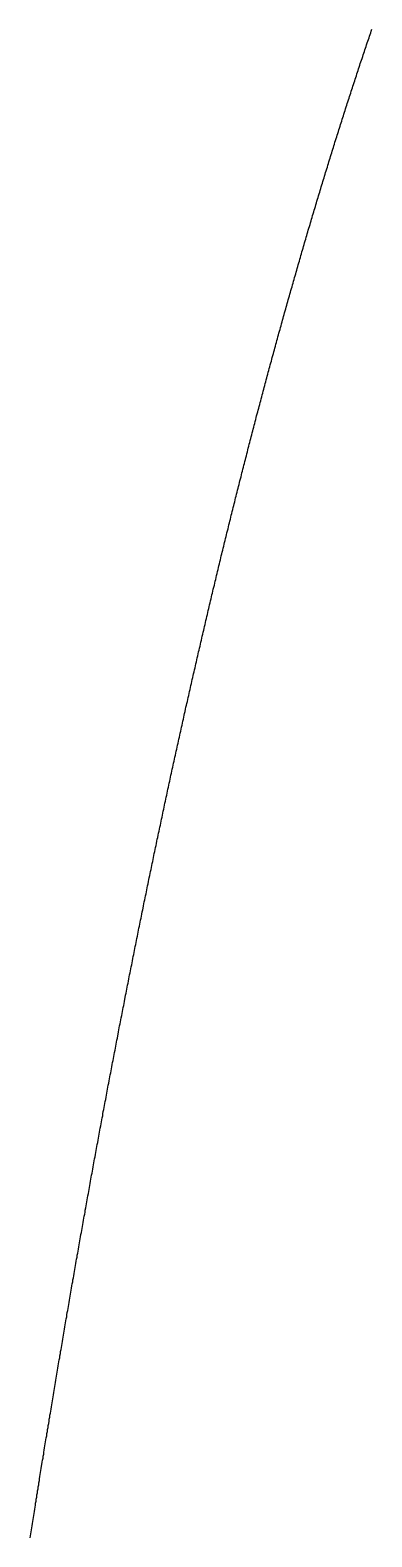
# Model space of a CAD drawing. Header units: millimetres. Extents: x 88 to 97873, y 32 to 55088.
# Drawn here: x 47983.11 to 47985.71, y 5221.44 to 5232.9 of the extents above; entities that cross this region are included whole.
import ezdxf

# ---------------------------------------------------------------- set-up
doc = ezdxf.new("R2010")
doc.units = ezdxf.units.MM
doc.header["$LTSCALE"] = 0.3

msp = doc.modelspace()

# ---------------------------------------------------------------- linework, layer by layer
for p, q in [((47985.684, 5232.833), (47985.689, 5232.846)), ((47985.689, 5232.846), (47985.693, 5232.859)), ((47985.693, 5232.859), (47985.698, 5232.872)), ((47985.698, 5232.872), (47985.702, 5232.885)), ((47985.702, 5232.885), (47985.706, 5232.898)), ((47985.706, 5232.898), (47985.711, 5232.911)), ((47985.645, 5232.716), (47985.649, 5232.729)), ((47985.649, 5232.729), (47985.654, 5232.742)), ((47985.654, 5232.742), (47985.658, 5232.755)), ((47985.658, 5232.755), (47985.662, 5232.768)), ((47985.662, 5232.768), (47985.667, 5232.781)), ((47985.667, 5232.781), (47985.671, 5232.794)), ((47985.671, 5232.794), (47985.676, 5232.807)), ((47985.676, 5232.807), (47985.68, 5232.82)), ((47985.68, 5232.82), (47985.684, 5232.833)), ((47985.606, 5232.598), (47985.61, 5232.611)), ((47985.61, 5232.611), (47985.614, 5232.624)), ((47985.614, 5232.624), (47985.619, 5232.637)), ((47985.619, 5232.637), (47985.623, 5232.65)), ((47985.623, 5232.65), (47985.627, 5232.663)), ((47985.627, 5232.663), (47985.632, 5232.677)), ((47985.632, 5232.677), (47985.636, 5232.69)), ((47985.636, 5232.69), (47985.641, 5232.703)), ((47985.641, 5232.703), (47985.645, 5232.716)), ((47985.571, 5232.492), (47985.575, 5232.505)), ((47985.575, 5232.505), (47985.58, 5232.519)), ((47985.58, 5232.519), (47985.584, 5232.532)), ((47985.584, 5232.532), (47985.588, 5232.545)), ((47985.588, 5232.545), (47985.593, 5232.558)), ((47985.593, 5232.558), (47985.597, 5232.571)), ((47985.597, 5232.571), (47985.601, 5232.585)), ((47985.601, 5232.585), (47985.606, 5232.598)), ((47985.532, 5232.373), (47985.537, 5232.386)), ((47985.537, 5232.386), (47985.541, 5232.399)), ((47985.541, 5232.399), (47985.545, 5232.413)), ((47985.545, 5232.413), (47985.55, 5232.426)), ((47985.55, 5232.426), (47985.554, 5232.439)), ((47985.554, 5232.439), (47985.558, 5232.453)), ((47985.558, 5232.453), (47985.563, 5232.466)), ((47985.563, 5232.466), (47985.567, 5232.479)), ((47985.567, 5232.479), (47985.571, 5232.492)), ((47985.494, 5232.253), (47985.498, 5232.266)), ((47985.498, 5232.266), (47985.503, 5232.28)), ((47985.503, 5232.28), (47985.507, 5232.293)), ((47985.507, 5232.293), (47985.511, 5232.306)), ((47985.511, 5232.306), (47985.515, 5232.32)), ((47985.515, 5232.32), (47985.52, 5232.333)), ((47985.52, 5232.333), (47985.524, 5232.346)), ((47985.524, 5232.346), (47985.528, 5232.36)), ((47985.528, 5232.36), (47985.532, 5232.373)), ((47985.46, 5232.146), (47985.464, 5232.159)), ((47985.464, 5232.159), (47985.469, 5232.173)), ((47985.469, 5232.173), (47985.473, 5232.186)), ((47985.473, 5232.186), (47985.477, 5232.199)), ((47985.477, 5232.199), (47985.481, 5232.213)), ((47985.481, 5232.213), (47985.485, 5232.226)), ((47985.485, 5232.226), (47985.49, 5232.24)), ((47985.49, 5232.24), (47985.494, 5232.253)), ((47985.422, 5232.025), (47985.426, 5232.038)), ((47985.426, 5232.038), (47985.43, 5232.052)), ((47985.43, 5232.052), (47985.435, 5232.065)), ((47985.435, 5232.065), (47985.439, 5232.079)), ((47985.439, 5232.079), (47985.443, 5232.092)), ((47985.443, 5232.092), (47985.447, 5232.106)), ((47985.447, 5232.106), (47985.452, 5232.119)), ((47985.452, 5232.119), (47985.456, 5232.132)), ((47985.456, 5232.132), (47985.46, 5232.146)), ((47985.388, 5231.917), (47985.393, 5231.93)), ((47985.393, 5231.93), (47985.397, 5231.944)), ((47985.397, 5231.944), (47985.401, 5231.957)), ((47985.401, 5231.957), (47985.405, 5231.971)), ((47985.405, 5231.971), (47985.409, 5231.984)), ((47985.409, 5231.984), (47985.414, 5231.998)), ((47985.414, 5231.998), (47985.418, 5232.011)), ((47985.418, 5232.011), (47985.422, 5232.025)), ((47985.351, 5231.794), (47985.355, 5231.808)), ((47985.355, 5231.808), (47985.359, 5231.822)), ((47985.359, 5231.822), (47985.363, 5231.835)), ((47985.363, 5231.835), (47985.368, 5231.849)), ((47985.368, 5231.849), (47985.372, 5231.862)), ((47985.372, 5231.862), (47985.376, 5231.876)), ((47985.376, 5231.876), (47985.38, 5231.889)), ((47985.38, 5231.889), (47985.384, 5231.903)), ((47985.384, 5231.903), (47985.388, 5231.917)), ((47985.318, 5231.685), (47985.322, 5231.699)), ((47985.322, 5231.699), (47985.326, 5231.713)), ((47985.326, 5231.713), (47985.33, 5231.726)), ((47985.33, 5231.726), (47985.334, 5231.74)), ((47985.334, 5231.74), (47985.338, 5231.753)), ((47985.338, 5231.753), (47985.343, 5231.767)), ((47985.343, 5231.767), (47985.347, 5231.781)), ((47985.347, 5231.781), (47985.351, 5231.794)), ((47985.285, 5231.576), (47985.289, 5231.589)), ((47985.289, 5231.589), (47985.293, 5231.603)), ((47985.293, 5231.603), (47985.297, 5231.617)), ((47985.297, 5231.617), (47985.301, 5231.631)), ((47985.301, 5231.631), (47985.305, 5231.644)), ((47985.305, 5231.644), (47985.309, 5231.658)), ((47985.309, 5231.658), (47985.314, 5231.672)), ((47985.314, 5231.672), (47985.318, 5231.685)), ((47985.248, 5231.452), (47985.252, 5231.466)), ((47985.252, 5231.466), (47985.256, 5231.479)), ((47985.256, 5231.479), (47985.26, 5231.493)), ((47985.26, 5231.493), (47985.264, 5231.507)), ((47985.264, 5231.507), (47985.268, 5231.521)), ((47985.268, 5231.521), (47985.272, 5231.534)), ((47985.272, 5231.534), (47985.277, 5231.548)), ((47985.277, 5231.548), (47985.281, 5231.562)), ((47985.281, 5231.562), (47985.285, 5231.576)), ((47985.215, 5231.341), (47985.219, 5231.355)), ((47985.219, 5231.355), (47985.223, 5231.369)), ((47985.223, 5231.369), (47985.227, 5231.383)), ((47985.227, 5231.383), (47985.232, 5231.397)), ((47985.232, 5231.397), (47985.236, 5231.41)), ((47985.236, 5231.41), (47985.24, 5231.424)), ((47985.24, 5231.424), (47985.244, 5231.438)), ((47985.244, 5231.438), (47985.248, 5231.452)), ((47985.183, 5231.23), (47985.187, 5231.244)), ((47985.187, 5231.244), (47985.191, 5231.258)), ((47985.191, 5231.258), (47985.195, 5231.272)), ((47985.195, 5231.272), (47985.199, 5231.286)), ((47985.199, 5231.286), (47985.203, 5231.3)), ((47985.203, 5231.3), (47985.207, 5231.314)), ((47985.207, 5231.314), (47985.211, 5231.328)), ((47985.211, 5231.328), (47985.215, 5231.341)), ((47985.151, 5231.119), (47985.155, 5231.133)), ((47985.155, 5231.133), (47985.159, 5231.147)), ((47985.159, 5231.147), (47985.163, 5231.161)), ((47985.163, 5231.161), (47985.167, 5231.175)), ((47985.167, 5231.175), (47985.171, 5231.189)), ((47985.171, 5231.189), (47985.175, 5231.203)), ((47985.175, 5231.203), (47985.179, 5231.217)), ((47985.179, 5231.217), (47985.183, 5231.23)), ((47985.115, 5230.993), (47985.119, 5231.007)), ((47985.119, 5231.007), (47985.123, 5231.021)), ((47985.123, 5231.021), (47985.127, 5231.035)), ((47985.127, 5231.035), (47985.131, 5231.049)), ((47985.131, 5231.049), (47985.135, 5231.063)), ((47985.135, 5231.063), (47985.139, 5231.077)), ((47985.139, 5231.077), (47985.143, 5231.091)), ((47985.143, 5231.091), (47985.147, 5231.105)), ((47985.147, 5231.105), (47985.151, 5231.119)), ((47985.083, 5230.881), (47985.087, 5230.895)), ((47985.087, 5230.895), (47985.091, 5230.909)), ((47985.091, 5230.909), (47985.095, 5230.923)), ((47985.095, 5230.923), (47985.099, 5230.937)), ((47985.099, 5230.937), (47985.103, 5230.951)), ((47985.103, 5230.951), (47985.107, 5230.965)), ((47985.107, 5230.965), (47985.111, 5230.979)), ((47985.111, 5230.979), (47985.115, 5230.993)), ((47985.051, 5230.768), (47985.055, 5230.783)), ((47985.055, 5230.783), (47985.059, 5230.797)), ((47985.059, 5230.797), (47985.063, 5230.811)), ((47985.063, 5230.811), (47985.067, 5230.825)), ((47985.067, 5230.825), (47985.071, 5230.839)), ((47985.071, 5230.839), (47985.075, 5230.853)), ((47985.075, 5230.853), (47985.079, 5230.867)), ((47985.079, 5230.867), (47985.083, 5230.881)), ((47985.02, 5230.655), (47985.024, 5230.67)), ((47985.024, 5230.67), (47985.027, 5230.684)), ((47985.027, 5230.684), (47985.031, 5230.698)), ((47985.031, 5230.698), (47985.035, 5230.712)), ((47985.035, 5230.712), (47985.039, 5230.726)), ((47985.039, 5230.726), (47985.043, 5230.74)), ((47985.043, 5230.74), (47985.047, 5230.754)), ((47985.047, 5230.754), (47985.051, 5230.768)), ((47984.988, 5230.542), (47984.992, 5230.556)), ((47984.992, 5230.556), (47984.996, 5230.57)), ((47984.996, 5230.57), (47985, 5230.585)), ((47985, 5230.585), (47985.004, 5230.599)), ((47985.004, 5230.599), (47985.008, 5230.613)), ((47985.008, 5230.613), (47985.012, 5230.627)), ((47985.012, 5230.627), (47985.016, 5230.641)), ((47985.016, 5230.641), (47985.02, 5230.655)), ((47984.957, 5230.428), (47984.961, 5230.442)), ((47984.961, 5230.442), (47984.965, 5230.457)), ((47984.965, 5230.457), (47984.969, 5230.471)), ((47984.969, 5230.471), (47984.973, 5230.485)), ((47984.973, 5230.485), (47984.977, 5230.499)), ((47984.977, 5230.499), (47984.98, 5230.514)), ((47984.98, 5230.514), (47984.984, 5230.528)), ((47984.984, 5230.528), (47984.988, 5230.542)), ((47984.926, 5230.314), (47984.93, 5230.328)), ((47984.93, 5230.328), (47984.934, 5230.343)), ((47984.934, 5230.343), (47984.938, 5230.357)), ((47984.938, 5230.357), (47984.942, 5230.371)), ((47984.942, 5230.371), (47984.946, 5230.385)), ((47984.946, 5230.385), (47984.949, 5230.4)), ((47984.949, 5230.4), (47984.953, 5230.414)), ((47984.953, 5230.414), (47984.957, 5230.428)), ((47984.895, 5230.199), (47984.899, 5230.214)), ((47984.899, 5230.214), (47984.903, 5230.228)), ((47984.903, 5230.228), (47984.907, 5230.242)), ((47984.907, 5230.242), (47984.911, 5230.257)), ((47984.911, 5230.257), (47984.915, 5230.271)), ((47984.915, 5230.271), (47984.919, 5230.285)), ((47984.919, 5230.285), (47984.922, 5230.3)), ((47984.922, 5230.3), (47984.926, 5230.314)), ((47984.865, 5230.084), (47984.869, 5230.099)), ((47984.869, 5230.099), (47984.873, 5230.113)), ((47984.873, 5230.113), (47984.876, 5230.128)), ((47984.876, 5230.128), (47984.88, 5230.142)), ((47984.88, 5230.142), (47984.884, 5230.156)), ((47984.884, 5230.156), (47984.888, 5230.171)), ((47984.888, 5230.171), (47984.892, 5230.185)), ((47984.892, 5230.185), (47984.895, 5230.199)), ((47984.834, 5229.969), (47984.838, 5229.984)), ((47984.838, 5229.984), (47984.842, 5229.998)), ((47984.842, 5229.998), (47984.846, 5230.012)), ((47984.846, 5230.012), (47984.85, 5230.027)), ((47984.85, 5230.027), (47984.853, 5230.041)), ((47984.853, 5230.041), (47984.857, 5230.056)), ((47984.857, 5230.056), (47984.861, 5230.07)), ((47984.861, 5230.07), (47984.865, 5230.084)), ((47984.804, 5229.854), (47984.808, 5229.868)), ((47984.808, 5229.868), (47984.812, 5229.883)), ((47984.812, 5229.883), (47984.816, 5229.897)), ((47984.816, 5229.897), (47984.819, 5229.911)), ((47984.819, 5229.911), (47984.823, 5229.926)), ((47984.823, 5229.926), (47984.827, 5229.94)), ((47984.827, 5229.94), (47984.831, 5229.955)), ((47984.831, 5229.955), (47984.834, 5229.969)), ((47984.774, 5229.738), (47984.778, 5229.752)), ((47984.778, 5229.752), (47984.782, 5229.767)), ((47984.782, 5229.767), (47984.785, 5229.781)), ((47984.785, 5229.781), (47984.789, 5229.796)), ((47984.789, 5229.796), (47984.793, 5229.81)), ((47984.793, 5229.81), (47984.797, 5229.825)), ((47984.797, 5229.825), (47984.801, 5229.839)), ((47984.801, 5229.839), (47984.804, 5229.854)), ((47984.744, 5229.621), (47984.748, 5229.636)), ((47984.748, 5229.636), (47984.752, 5229.65)), ((47984.752, 5229.65), (47984.756, 5229.665)), ((47984.756, 5229.665), (47984.759, 5229.679)), ((47984.759, 5229.679), (47984.763, 5229.694)), ((47984.763, 5229.694), (47984.767, 5229.709)), ((47984.767, 5229.709), (47984.77, 5229.723)), ((47984.77, 5229.723), (47984.774, 5229.738)), ((47984.715, 5229.505), (47984.718, 5229.519)), ((47984.718, 5229.519), (47984.722, 5229.534)), ((47984.722, 5229.534), (47984.726, 5229.548)), ((47984.726, 5229.548), (47984.729, 5229.563)), ((47984.729, 5229.563), (47984.733, 5229.578)), ((47984.733, 5229.578), (47984.737, 5229.592)), ((47984.737, 5229.592), (47984.741, 5229.607)), ((47984.741, 5229.607), (47984.744, 5229.621)), ((47984.685, 5229.388), (47984.689, 5229.402)), ((47984.689, 5229.402), (47984.692, 5229.417)), ((47984.692, 5229.417), (47984.696, 5229.432)), ((47984.696, 5229.432), (47984.7, 5229.446)), ((47984.7, 5229.446), (47984.704, 5229.461)), ((47984.704, 5229.461), (47984.707, 5229.475)), ((47984.707, 5229.475), (47984.711, 5229.49)), ((47984.711, 5229.49), (47984.715, 5229.505)), ((47984.656, 5229.27), (47984.659, 5229.285)), ((47984.659, 5229.285), (47984.663, 5229.3)), ((47984.663, 5229.3), (47984.667, 5229.314)), ((47984.667, 5229.314), (47984.67, 5229.329)), ((47984.67, 5229.329), (47984.674, 5229.344)), ((47984.674, 5229.344), (47984.678, 5229.358)), ((47984.678, 5229.358), (47984.681, 5229.373)), ((47984.681, 5229.373), (47984.685, 5229.388)), ((47984.63, 5229.167), (47984.634, 5229.182)), ((47984.634, 5229.182), (47984.637, 5229.197)), ((47984.637, 5229.197), (47984.641, 5229.212)), ((47984.641, 5229.212), (47984.645, 5229.226)), ((47984.645, 5229.226), (47984.648, 5229.241)), ((47984.648, 5229.241), (47984.652, 5229.256)), ((47984.652, 5229.256), (47984.656, 5229.27)), ((47984.601, 5229.05), (47984.605, 5229.064)), ((47984.605, 5229.064), (47984.608, 5229.079)), ((47984.608, 5229.079), (47984.612, 5229.094)), ((47984.612, 5229.094), (47984.616, 5229.109)), ((47984.616, 5229.109), (47984.619, 5229.123)), ((47984.619, 5229.123), (47984.623, 5229.138)), ((47984.623, 5229.138), (47984.627, 5229.153)), ((47984.627, 5229.153), (47984.63, 5229.167)), ((47984.572, 5228.931), (47984.576, 5228.946)), ((47984.576, 5228.946), (47984.58, 5228.961)), ((47984.58, 5228.961), (47984.583, 5228.976)), ((47984.583, 5228.976), (47984.587, 5228.991)), ((47984.587, 5228.991), (47984.59, 5229.005)), ((47984.59, 5229.005), (47984.594, 5229.02)), ((47984.594, 5229.02), (47984.598, 5229.035)), ((47984.598, 5229.035), (47984.601, 5229.05)), ((47984.544, 5228.813), (47984.547, 5228.828)), ((47984.547, 5228.828), (47984.551, 5228.843)), ((47984.551, 5228.843), (47984.554, 5228.857)), ((47984.554, 5228.857), (47984.558, 5228.872)), ((47984.558, 5228.872), (47984.562, 5228.887)), ((47984.562, 5228.887), (47984.565, 5228.902)), ((47984.565, 5228.902), (47984.569, 5228.917)), ((47984.569, 5228.917), (47984.572, 5228.931)), ((47984.519, 5228.709), (47984.522, 5228.724)), ((47984.522, 5228.724), (47984.526, 5228.739)), ((47984.526, 5228.739), (47984.529, 5228.754)), ((47984.529, 5228.754), (47984.533, 5228.768)), ((47984.533, 5228.768), (47984.536, 5228.783)), ((47984.536, 5228.783), (47984.54, 5228.798)), ((47984.54, 5228.798), (47984.544, 5228.813)), ((47984.49, 5228.59), (47984.494, 5228.605)), ((47984.494, 5228.605), (47984.497, 5228.62)), ((47984.497, 5228.62), (47984.501, 5228.635)), ((47984.501, 5228.635), (47984.504, 5228.65)), ((47984.504, 5228.65), (47984.508, 5228.664)), ((47984.508, 5228.664), (47984.512, 5228.679)), ((47984.512, 5228.679), (47984.515, 5228.694)), ((47984.515, 5228.694), (47984.519, 5228.709)), ((47984.462, 5228.471), (47984.466, 5228.486)), ((47984.466, 5228.486), (47984.469, 5228.501)), ((47984.469, 5228.501), (47984.473, 5228.516)), ((47984.473, 5228.516), (47984.476, 5228.53)), ((47984.476, 5228.53), (47984.48, 5228.545)), ((47984.48, 5228.545), (47984.483, 5228.56)), ((47984.483, 5228.56), (47984.487, 5228.575)), ((47984.487, 5228.575), (47984.49, 5228.59)), ((47984.438, 5228.366), (47984.441, 5228.381)), ((47984.441, 5228.381), (47984.445, 5228.396)), ((47984.445, 5228.396), (47984.448, 5228.411)), ((47984.448, 5228.411), (47984.452, 5228.426)), ((47984.452, 5228.426), (47984.455, 5228.441)), ((47984.455, 5228.441), (47984.459, 5228.456)), ((47984.459, 5228.456), (47984.462, 5228.471)), ((47984.41, 5228.246), (47984.413, 5228.261)), ((47984.413, 5228.261), (47984.417, 5228.276)), ((47984.417, 5228.276), (47984.42, 5228.291)), ((47984.42, 5228.291), (47984.424, 5228.306)), ((47984.424, 5228.306), (47984.427, 5228.321)), ((47984.427, 5228.321), (47984.431, 5228.336)), ((47984.431, 5228.336), (47984.434, 5228.351)), ((47984.434, 5228.351), (47984.438, 5228.366)), ((47984.382, 5228.126), (47984.385, 5228.141)), ((47984.385, 5228.141), (47984.389, 5228.156)), ((47984.389, 5228.156), (47984.392, 5228.171)), ((47984.392, 5228.171), (47984.396, 5228.186)), ((47984.396, 5228.186), (47984.399, 5228.201)), ((47984.399, 5228.201), (47984.403, 5228.216)), ((47984.403, 5228.216), (47984.406, 5228.231)), ((47984.406, 5228.231), (47984.41, 5228.246)), ((47984.358, 5228.021), (47984.361, 5228.036)), ((47984.361, 5228.036), (47984.365, 5228.051)), ((47984.365, 5228.051), (47984.368, 5228.066)), ((47984.368, 5228.066), (47984.372, 5228.081)), ((47984.372, 5228.081), (47984.375, 5228.096)), ((47984.375, 5228.096), (47984.378, 5228.111)), ((47984.378, 5228.111), (47984.382, 5228.126)), ((47984.33, 5227.901), (47984.334, 5227.916)), ((47984.334, 5227.916), (47984.337, 5227.931)), ((47984.337, 5227.931), (47984.341, 5227.946)), ((47984.341, 5227.946), (47984.344, 5227.961)), ((47984.344, 5227.961), (47984.347, 5227.976)), ((47984.347, 5227.976), (47984.351, 5227.991)), ((47984.351, 5227.991), (47984.354, 5228.006)), ((47984.354, 5228.006), (47984.358, 5228.021)), ((47984.303, 5227.78), (47984.307, 5227.795)), ((47984.307, 5227.795), (47984.31, 5227.81)), ((47984.31, 5227.81), (47984.313, 5227.825)), ((47984.313, 5227.825), (47984.317, 5227.84)), ((47984.317, 5227.84), (47984.32, 5227.855)), ((47984.32, 5227.855), (47984.324, 5227.871)), ((47984.324, 5227.871), (47984.327, 5227.886)), ((47984.327, 5227.886), (47984.33, 5227.901)), ((47984.279, 5227.674), (47984.283, 5227.689)), ((47984.283, 5227.689), (47984.286, 5227.704)), ((47984.286, 5227.704), (47984.29, 5227.719)), ((47984.29, 5227.719), (47984.293, 5227.735)), ((47984.293, 5227.735), (47984.296, 5227.75)), ((47984.296, 5227.75), (47984.3, 5227.765)), ((47984.3, 5227.765), (47984.303, 5227.78)), ((47984.252, 5227.553), (47984.256, 5227.568)), ((47984.256, 5227.568), (47984.259, 5227.583)), ((47984.259, 5227.583), (47984.263, 5227.598)), ((47984.263, 5227.598), (47984.266, 5227.614)), ((47984.266, 5227.614), (47984.269, 5227.629)), ((47984.269, 5227.629), (47984.273, 5227.644)), ((47984.273, 5227.644), (47984.276, 5227.659)), ((47984.276, 5227.659), (47984.279, 5227.674)), ((47984.229, 5227.447), (47984.232, 5227.462)), ((47984.232, 5227.462), (47984.236, 5227.477)), ((47984.236, 5227.477), (47984.239, 5227.492)), ((47984.239, 5227.492), (47984.242, 5227.507)), ((47984.242, 5227.507), (47984.246, 5227.523)), ((47984.246, 5227.523), (47984.249, 5227.538)), ((47984.249, 5227.538), (47984.252, 5227.553)), ((47984.202, 5227.325), (47984.206, 5227.34)), ((47984.206, 5227.34), (47984.209, 5227.356)), ((47984.209, 5227.356), (47984.212, 5227.371)), ((47984.212, 5227.371), (47984.216, 5227.386)), ((47984.216, 5227.386), (47984.219, 5227.401)), ((47984.219, 5227.401), (47984.222, 5227.416)), ((47984.222, 5227.416), (47984.226, 5227.432)), ((47984.226, 5227.432), (47984.229, 5227.447)), ((47984.179, 5227.219), (47984.182, 5227.234)), ((47984.182, 5227.234), (47984.186, 5227.249)), ((47984.186, 5227.249), (47984.189, 5227.264)), ((47984.189, 5227.264), (47984.192, 5227.28)), ((47984.192, 5227.28), (47984.196, 5227.295)), ((47984.196, 5227.295), (47984.199, 5227.31)), ((47984.199, 5227.31), (47984.202, 5227.325)), ((47984.153, 5227.097), (47984.156, 5227.112)), ((47984.156, 5227.112), (47984.159, 5227.127)), ((47984.159, 5227.127), (47984.163, 5227.142)), ((47984.163, 5227.142), (47984.166, 5227.158)), ((47984.166, 5227.158), (47984.169, 5227.173)), ((47984.169, 5227.173), (47984.173, 5227.188)), ((47984.173, 5227.188), (47984.176, 5227.203)), ((47984.176, 5227.203), (47984.179, 5227.219)), ((47984.13, 5226.99), (47984.133, 5227.005)), ((47984.133, 5227.005), (47984.136, 5227.02)), ((47984.136, 5227.02), (47984.14, 5227.036)), ((47984.14, 5227.036), (47984.143, 5227.051)), ((47984.143, 5227.051), (47984.146, 5227.066)), ((47984.146, 5227.066), (47984.15, 5227.081)), ((47984.15, 5227.081), (47984.153, 5227.097)), ((47984.104, 5226.867), (47984.107, 5226.883)), ((47984.107, 5226.883), (47984.11, 5226.898)), ((47984.11, 5226.898), (47984.114, 5226.913)), ((47984.114, 5226.913), (47984.117, 5226.929)), ((47984.117, 5226.929), (47984.12, 5226.944)), ((47984.12, 5226.944), (47984.123, 5226.959)), ((47984.123, 5226.959), (47984.127, 5226.975)), ((47984.127, 5226.975), (47984.13, 5226.99)), ((47984.081, 5226.76), (47984.084, 5226.776)), ((47984.084, 5226.776), (47984.088, 5226.791)), ((47984.088, 5226.791), (47984.091, 5226.806)), ((47984.091, 5226.806), (47984.094, 5226.822)), ((47984.094, 5226.822), (47984.097, 5226.837)), ((47984.097, 5226.837), (47984.101, 5226.852)), ((47984.101, 5226.852), (47984.104, 5226.867)), ((47984.055, 5226.638), (47984.059, 5226.653)), ((47984.059, 5226.653), (47984.062, 5226.668)), ((47984.062, 5226.668), (47984.065, 5226.684)), ((47984.065, 5226.684), (47984.068, 5226.699)), ((47984.068, 5226.699), (47984.072, 5226.714)), ((47984.072, 5226.714), (47984.075, 5226.73)), ((47984.075, 5226.73), (47984.078, 5226.745)), ((47984.078, 5226.745), (47984.081, 5226.76)), ((47984.033, 5226.53), (47984.036, 5226.546)), ((47984.036, 5226.546), (47984.039, 5226.561)), ((47984.039, 5226.561), (47984.043, 5226.576)), ((47984.043, 5226.576), (47984.046, 5226.592)), ((47984.046, 5226.592), (47984.049, 5226.607)), ((47984.049, 5226.607), (47984.052, 5226.622)), ((47984.052, 5226.622), (47984.055, 5226.638)), ((47984.008, 5226.407), (47984.011, 5226.423)), ((47984.011, 5226.423), (47984.014, 5226.438)), ((47984.014, 5226.438), (47984.017, 5226.453)), ((47984.017, 5226.453), (47984.02, 5226.469)), ((47984.02, 5226.469), (47984.024, 5226.484)), ((47984.024, 5226.484), (47984.027, 5226.499)), ((47984.027, 5226.499), (47984.03, 5226.515)), ((47984.03, 5226.515), (47984.033, 5226.53)), ((47983.985, 5226.3), (47983.989, 5226.315)), ((47983.989, 5226.315), (47983.992, 5226.33)), ((47983.992, 5226.33), (47983.995, 5226.346)), ((47983.995, 5226.346), (47983.998, 5226.361)), ((47983.998, 5226.361), (47984.001, 5226.376)), ((47984.001, 5226.376), (47984.004, 5226.392)), ((47984.004, 5226.392), (47984.008, 5226.407)), ((47983.96, 5226.176), (47983.963, 5226.192)), ((47983.963, 5226.192), (47983.967, 5226.207)), ((47983.967, 5226.207), (47983.97, 5226.222)), ((47983.97, 5226.222), (47983.973, 5226.238)), ((47983.973, 5226.238), (47983.976, 5226.253)), ((47983.976, 5226.253), (47983.979, 5226.269)), ((47983.979, 5226.269), (47983.982, 5226.284)), ((47983.982, 5226.284), (47983.985, 5226.3)), ((47983.938, 5226.068), (47983.942, 5226.084)), ((47983.942, 5226.084), (47983.945, 5226.099)), ((47983.945, 5226.099), (47983.948, 5226.115)), ((47983.948, 5226.115), (47983.951, 5226.13)), ((47983.951, 5226.13), (47983.954, 5226.145)), ((47983.954, 5226.145), (47983.957, 5226.161)), ((47983.957, 5226.161), (47983.96, 5226.176)), ((47983.914, 5225.945), (47983.917, 5225.96)), ((47983.917, 5225.96), (47983.92, 5225.976)), ((47983.92, 5225.976), (47983.923, 5225.991)), ((47983.923, 5225.991), (47983.926, 5226.007)), ((47983.926, 5226.007), (47983.929, 5226.022)), ((47983.929, 5226.022), (47983.932, 5226.037)), ((47983.932, 5226.037), (47983.935, 5226.053)), ((47983.935, 5226.053), (47983.938, 5226.068)), ((47983.892, 5225.837), (47983.895, 5225.852)), ((47983.895, 5225.852), (47983.898, 5225.867)), ((47983.898, 5225.867), (47983.901, 5225.883)), ((47983.901, 5225.883), (47983.904, 5225.898)), ((47983.904, 5225.898), (47983.907, 5225.914)), ((47983.907, 5225.914), (47983.91, 5225.929)), ((47983.91, 5225.929), (47983.914, 5225.945)), ((47983.87, 5225.728), (47983.873, 5225.744)), ((47983.873, 5225.744), (47983.877, 5225.759)), ((47983.877, 5225.759), (47983.88, 5225.775)), ((47983.88, 5225.775), (47983.883, 5225.79)), ((47983.883, 5225.79), (47983.886, 5225.806)), ((47983.886, 5225.806), (47983.889, 5225.821)), ((47983.889, 5225.821), (47983.892, 5225.837)), ((47983.846, 5225.604), (47983.849, 5225.62)), ((47983.849, 5225.62), (47983.852, 5225.635)), ((47983.852, 5225.635), (47983.855, 5225.651)), ((47983.855, 5225.651), (47983.858, 5225.666)), ((47983.858, 5225.666), (47983.861, 5225.682)), ((47983.861, 5225.682), (47983.864, 5225.697)), ((47983.864, 5225.697), (47983.867, 5225.713)), ((47983.867, 5225.713), (47983.87, 5225.728)), ((47983.825, 5225.496), (47983.828, 5225.511)), ((47983.828, 5225.511), (47983.831, 5225.527)), ((47983.831, 5225.527), (47983.834, 5225.542)), ((47983.834, 5225.542), (47983.837, 5225.558)), ((47983.837, 5225.558), (47983.84, 5225.573)), ((47983.84, 5225.573), (47983.843, 5225.589)), ((47983.843, 5225.589), (47983.846, 5225.604)), ((47983.801, 5225.372), (47983.804, 5225.387)), ((47983.804, 5225.387), (47983.807, 5225.403)), ((47983.807, 5225.403), (47983.81, 5225.418)), ((47983.81, 5225.418), (47983.813, 5225.434)), ((47983.813, 5225.434), (47983.816, 5225.449)), ((47983.816, 5225.449), (47983.819, 5225.465)), ((47983.819, 5225.465), (47983.822, 5225.48)), ((47983.822, 5225.48), (47983.825, 5225.496)), ((47983.779, 5225.263), (47983.782, 5225.279)), ((47983.782, 5225.279), (47983.785, 5225.294)), ((47983.785, 5225.294), (47983.788, 5225.31)), ((47983.788, 5225.31), (47983.791, 5225.325)), ((47983.791, 5225.325), (47983.795, 5225.341)), ((47983.795, 5225.341), (47983.798, 5225.356)), ((47983.798, 5225.356), (47983.801, 5225.372)), ((47983.759, 5225.154), (47983.762, 5225.17)), ((47983.762, 5225.17), (47983.765, 5225.185)), ((47983.765, 5225.185), (47983.768, 5225.201)), ((47983.768, 5225.201), (47983.771, 5225.216)), ((47983.771, 5225.216), (47983.774, 5225.232)), ((47983.774, 5225.232), (47983.777, 5225.248)), ((47983.777, 5225.248), (47983.779, 5225.263)), ((47983.735, 5225.03), (47983.738, 5225.046)), ((47983.738, 5225.046), (47983.741, 5225.061)), ((47983.741, 5225.061), (47983.744, 5225.077)), ((47983.744, 5225.077), (47983.747, 5225.092)), ((47983.747, 5225.092), (47983.75, 5225.108)), ((47983.75, 5225.108), (47983.753, 5225.123)), ((47983.753, 5225.123), (47983.756, 5225.139)), ((47983.756, 5225.139), (47983.759, 5225.154)), ((47983.714, 5224.921), (47983.717, 5224.937)), ((47983.717, 5224.937), (47983.72, 5224.952)), ((47983.72, 5224.952), (47983.723, 5224.968)), ((47983.723, 5224.968), (47983.726, 5224.983)), ((47983.726, 5224.983), (47983.729, 5224.999)), ((47983.729, 5224.999), (47983.732, 5225.014)), ((47983.732, 5225.014), (47983.735, 5225.03)), ((47983.691, 5224.797), (47983.694, 5224.812)), ((47983.694, 5224.812), (47983.697, 5224.828)), ((47983.697, 5224.828), (47983.699, 5224.843)), ((47983.699, 5224.843), (47983.702, 5224.859)), ((47983.702, 5224.859), (47983.705, 5224.874)), ((47983.705, 5224.874), (47983.708, 5224.89)), ((47983.708, 5224.89), (47983.711, 5224.906)), ((47983.711, 5224.906), (47983.714, 5224.921)), ((47983.67, 5224.688), (47983.673, 5224.703)), ((47983.673, 5224.703), (47983.676, 5224.719)), ((47983.676, 5224.719), (47983.679, 5224.734)), ((47983.679, 5224.734), (47983.682, 5224.75)), ((47983.682, 5224.75), (47983.685, 5224.765)), ((47983.685, 5224.765), (47983.688, 5224.781)), ((47983.688, 5224.781), (47983.691, 5224.797)), ((47983.65, 5224.578), (47983.653, 5224.594)), ((47983.653, 5224.594), (47983.656, 5224.61)), ((47983.656, 5224.61), (47983.659, 5224.625)), ((47983.659, 5224.625), (47983.662, 5224.641)), ((47983.662, 5224.641), (47983.664, 5224.656)), ((47983.664, 5224.656), (47983.667, 5224.672)), ((47983.667, 5224.672), (47983.67, 5224.688)), ((47983.627, 5224.454), (47983.63, 5224.469)), ((47983.63, 5224.469), (47983.633, 5224.485)), ((47983.633, 5224.485), (47983.636, 5224.501)), ((47983.636, 5224.501), (47983.638, 5224.516)), ((47983.638, 5224.516), (47983.641, 5224.532)), ((47983.641, 5224.532), (47983.644, 5224.547)), ((47983.644, 5224.547), (47983.647, 5224.563)), ((47983.647, 5224.563), (47983.65, 5224.578)), ((47983.607, 5224.345), (47983.61, 5224.36)), ((47983.61, 5224.36), (47983.613, 5224.376)), ((47983.613, 5224.376), (47983.615, 5224.391)), ((47983.615, 5224.391), (47983.618, 5224.407)), ((47983.618, 5224.407), (47983.621, 5224.423)), ((47983.621, 5224.423), (47983.624, 5224.438)), ((47983.624, 5224.438), (47983.627, 5224.454)), ((47983.587, 5224.235), (47983.59, 5224.251)), ((47983.59, 5224.251), (47983.593, 5224.267)), ((47983.593, 5224.267), (47983.595, 5224.282)), ((47983.595, 5224.282), (47983.598, 5224.298)), ((47983.598, 5224.298), (47983.601, 5224.313)), ((47983.601, 5224.313), (47983.604, 5224.329)), ((47983.604, 5224.329), (47983.607, 5224.345)), ((47983.564, 5224.11), (47983.567, 5224.126)), ((47983.567, 5224.126), (47983.57, 5224.142)), ((47983.57, 5224.142), (47983.573, 5224.157)), ((47983.573, 5224.157), (47983.575, 5224.173)), ((47983.575, 5224.173), (47983.578, 5224.189)), ((47983.578, 5224.189), (47983.581, 5224.204)), ((47983.581, 5224.204), (47983.584, 5224.22)), ((47983.584, 5224.22), (47983.587, 5224.235)), ((47983.544, 5224.001), (47983.547, 5224.017)), ((47983.547, 5224.017), (47983.55, 5224.032)), ((47983.55, 5224.032), (47983.553, 5224.048)), ((47983.553, 5224.048), (47983.556, 5224.064)), ((47983.556, 5224.064), (47983.559, 5224.079)), ((47983.559, 5224.079), (47983.561, 5224.095)), ((47983.561, 5224.095), (47983.564, 5224.11)), ((47983.525, 5223.892), (47983.528, 5223.908)), ((47983.528, 5223.908), (47983.53, 5223.923)), ((47983.53, 5223.923), (47983.533, 5223.939)), ((47983.533, 5223.939), (47983.536, 5223.954)), ((47983.536, 5223.954), (47983.539, 5223.97)), ((47983.539, 5223.97), (47983.542, 5223.986)), ((47983.542, 5223.986), (47983.544, 5224.001)), ((47983.503, 5223.767), (47983.505, 5223.783)), ((47983.505, 5223.783), (47983.508, 5223.798)), ((47983.508, 5223.798), (47983.511, 5223.814)), ((47983.511, 5223.814), (47983.514, 5223.829)), ((47983.514, 5223.829), (47983.516, 5223.845)), ((47983.516, 5223.845), (47983.519, 5223.861)), ((47983.519, 5223.861), (47983.522, 5223.876)), ((47983.522, 5223.876), (47983.525, 5223.892)), ((47983.483, 5223.658), (47983.486, 5223.673)), ((47983.486, 5223.673), (47983.489, 5223.689)), ((47983.489, 5223.689), (47983.491, 5223.704)), ((47983.491, 5223.704), (47983.494, 5223.72)), ((47983.494, 5223.72), (47983.497, 5223.736)), ((47983.497, 5223.736), (47983.5, 5223.751)), ((47983.5, 5223.751), (47983.503, 5223.767)), ((47983.464, 5223.548), (47983.467, 5223.564)), ((47983.467, 5223.564), (47983.469, 5223.579)), ((47983.469, 5223.579), (47983.472, 5223.595)), ((47983.472, 5223.595), (47983.475, 5223.611)), ((47983.475, 5223.611), (47983.478, 5223.626)), ((47983.478, 5223.626), (47983.48, 5223.642)), ((47983.48, 5223.642), (47983.483, 5223.658)), ((47983.442, 5223.423), (47983.445, 5223.439)), ((47983.445, 5223.439), (47983.447, 5223.454)), ((47983.447, 5223.454), (47983.45, 5223.47)), ((47983.45, 5223.47), (47983.453, 5223.486)), ((47983.453, 5223.486), (47983.456, 5223.501)), ((47983.456, 5223.501), (47983.458, 5223.517)), ((47983.458, 5223.517), (47983.461, 5223.533)), ((47983.461, 5223.533), (47983.464, 5223.548)), ((47983.423, 5223.314), (47983.426, 5223.329)), ((47983.426, 5223.329), (47983.428, 5223.345)), ((47983.428, 5223.345), (47983.431, 5223.361)), ((47983.431, 5223.361), (47983.434, 5223.376)), ((47983.434, 5223.376), (47983.436, 5223.392)), ((47983.436, 5223.392), (47983.439, 5223.408)), ((47983.439, 5223.408), (47983.442, 5223.423)), ((47983.404, 5223.205), (47983.407, 5223.22)), ((47983.407, 5223.22), (47983.409, 5223.236)), ((47983.409, 5223.236), (47983.412, 5223.251)), ((47983.412, 5223.251), (47983.415, 5223.267)), ((47983.415, 5223.267), (47983.417, 5223.283)), ((47983.417, 5223.283), (47983.42, 5223.298)), ((47983.42, 5223.298), (47983.423, 5223.314)), ((47983.382, 5223.08), (47983.385, 5223.095)), ((47983.385, 5223.095), (47983.388, 5223.111)), ((47983.388, 5223.111), (47983.39, 5223.126)), ((47983.39, 5223.126), (47983.393, 5223.142)), ((47983.393, 5223.142), (47983.396, 5223.158)), ((47983.396, 5223.158), (47983.399, 5223.173)), ((47983.399, 5223.173), (47983.401, 5223.189)), ((47983.401, 5223.189), (47983.404, 5223.205)), ((47983.364, 5222.97), (47983.366, 5222.986)), ((47983.366, 5222.986), (47983.369, 5223.001)), ((47983.369, 5223.001), (47983.372, 5223.017)), ((47983.372, 5223.017), (47983.374, 5223.033)), ((47983.374, 5223.033), (47983.377, 5223.048)), ((47983.377, 5223.048), (47983.38, 5223.064)), ((47983.38, 5223.064), (47983.382, 5223.08)), ((47983.345, 5222.861), (47983.348, 5222.876)), ((47983.348, 5222.876), (47983.35, 5222.892)), ((47983.35, 5222.892), (47983.353, 5222.908)), ((47983.353, 5222.908), (47983.356, 5222.923)), ((47983.356, 5222.923), (47983.358, 5222.939)), ((47983.358, 5222.939), (47983.361, 5222.955)), ((47983.361, 5222.955), (47983.364, 5222.97)), ((47983.324, 5222.736), (47983.327, 5222.752)), ((47983.327, 5222.752), (47983.329, 5222.767)), ((47983.329, 5222.767), (47983.332, 5222.783)), ((47983.332, 5222.783), (47983.335, 5222.798)), ((47983.335, 5222.798), (47983.337, 5222.814)), ((47983.337, 5222.814), (47983.34, 5222.83)), ((47983.34, 5222.83), (47983.342, 5222.845)), ((47983.342, 5222.845), (47983.345, 5222.861)), ((47983.306, 5222.627), (47983.308, 5222.642)), ((47983.308, 5222.642), (47983.311, 5222.658)), ((47983.311, 5222.658), (47983.313, 5222.673)), ((47983.313, 5222.673), (47983.316, 5222.689)), ((47983.316, 5222.689), (47983.319, 5222.705)), ((47983.319, 5222.705), (47983.321, 5222.72)), ((47983.321, 5222.72), (47983.324, 5222.736)), ((47983.285, 5222.502), (47983.287, 5222.517)), ((47983.287, 5222.517), (47983.29, 5222.533)), ((47983.29, 5222.533), (47983.292, 5222.549)), ((47983.292, 5222.549), (47983.295, 5222.564)), ((47983.295, 5222.564), (47983.298, 5222.58)), ((47983.298, 5222.58), (47983.3, 5222.595)), ((47983.3, 5222.595), (47983.303, 5222.611)), ((47983.303, 5222.611), (47983.306, 5222.627)), ((47983.267, 5222.393), (47983.269, 5222.408)), ((47983.269, 5222.408), (47983.272, 5222.424)), ((47983.272, 5222.424), (47983.274, 5222.439)), ((47983.274, 5222.439), (47983.277, 5222.455)), ((47983.277, 5222.455), (47983.279, 5222.471)), ((47983.279, 5222.471), (47983.282, 5222.486)), ((47983.282, 5222.486), (47983.285, 5222.502)), ((47983.248, 5222.283), (47983.251, 5222.299)), ((47983.251, 5222.299), (47983.254, 5222.315)), ((47983.254, 5222.315), (47983.256, 5222.33)), ((47983.256, 5222.33), (47983.259, 5222.346)), ((47983.259, 5222.346), (47983.261, 5222.361)), ((47983.261, 5222.361), (47983.264, 5222.377)), ((47983.264, 5222.377), (47983.267, 5222.393)), ((47983.228, 5222.159), (47983.23, 5222.174)), ((47983.23, 5222.174), (47983.233, 5222.19)), ((47983.233, 5222.19), (47983.236, 5222.205)), ((47983.236, 5222.205), (47983.238, 5222.221)), ((47983.238, 5222.221), (47983.241, 5222.237)), ((47983.241, 5222.237), (47983.243, 5222.252)), ((47983.243, 5222.252), (47983.246, 5222.268)), ((47983.246, 5222.268), (47983.248, 5222.283)), ((47983.21, 5222.05), (47983.213, 5222.065)), ((47983.213, 5222.065), (47983.215, 5222.081)), ((47983.215, 5222.081), (47983.218, 5222.096)), ((47983.218, 5222.096), (47983.22, 5222.112)), ((47983.22, 5222.112), (47983.223, 5222.127)), ((47983.223, 5222.127), (47983.225, 5222.143)), ((47983.225, 5222.143), (47983.228, 5222.159)), ((47983.192, 5221.94), (47983.195, 5221.956)), ((47983.195, 5221.956), (47983.197, 5221.972)), ((47983.197, 5221.972), (47983.2, 5221.987)), ((47983.2, 5221.987), (47983.202, 5222.003)), ((47983.202, 5222.003), (47983.205, 5222.018)), ((47983.205, 5222.018), (47983.208, 5222.034)), ((47983.208, 5222.034), (47983.21, 5222.05)), ((47983.172, 5221.816), (47983.175, 5221.832)), ((47983.175, 5221.832), (47983.177, 5221.847)), ((47983.177, 5221.847), (47983.18, 5221.863)), ((47983.18, 5221.863), (47983.182, 5221.878)), ((47983.182, 5221.878), (47983.185, 5221.894)), ((47983.185, 5221.894), (47983.187, 5221.909)), ((47983.187, 5221.909), (47983.19, 5221.925)), ((47983.19, 5221.925), (47983.192, 5221.94)), ((47983.155, 5221.707), (47983.157, 5221.723)), ((47983.157, 5221.723), (47983.16, 5221.738)), ((47983.16, 5221.738), (47983.162, 5221.754)), ((47983.162, 5221.754), (47983.165, 5221.769)), ((47983.165, 5221.769), (47983.167, 5221.785)), ((47983.167, 5221.785), (47983.17, 5221.8)), ((47983.17, 5221.8), (47983.172, 5221.816)), ((47983.137, 5221.598), (47983.14, 5221.614)), ((47983.14, 5221.614), (47983.142, 5221.629)), ((47983.142, 5221.629), (47983.145, 5221.645)), ((47983.145, 5221.645), (47983.147, 5221.66)), ((47983.147, 5221.66), (47983.15, 5221.676)), ((47983.15, 5221.676), (47983.152, 5221.691)), ((47983.152, 5221.691), (47983.155, 5221.707)), ((47983.117, 5221.474), (47983.12, 5221.489)), ((47983.12, 5221.489), (47983.122, 5221.505)), ((47983.122, 5221.505), (47983.125, 5221.52)), ((47983.125, 5221.52), (47983.127, 5221.536)), ((47983.127, 5221.536), (47983.13, 5221.552)), ((47983.13, 5221.552), (47983.132, 5221.567)), ((47983.132, 5221.567), (47983.135, 5221.583)), ((47983.135, 5221.583), (47983.137, 5221.598)), ((47983.11, 5221.427), (47983.112, 5221.443)), ((47983.112, 5221.443), (47983.115, 5221.458)), ((47983.115, 5221.458), (47983.117, 5221.474))]:
    msp.add_line(p, q)

doc.saveas('drawing.dxf')
